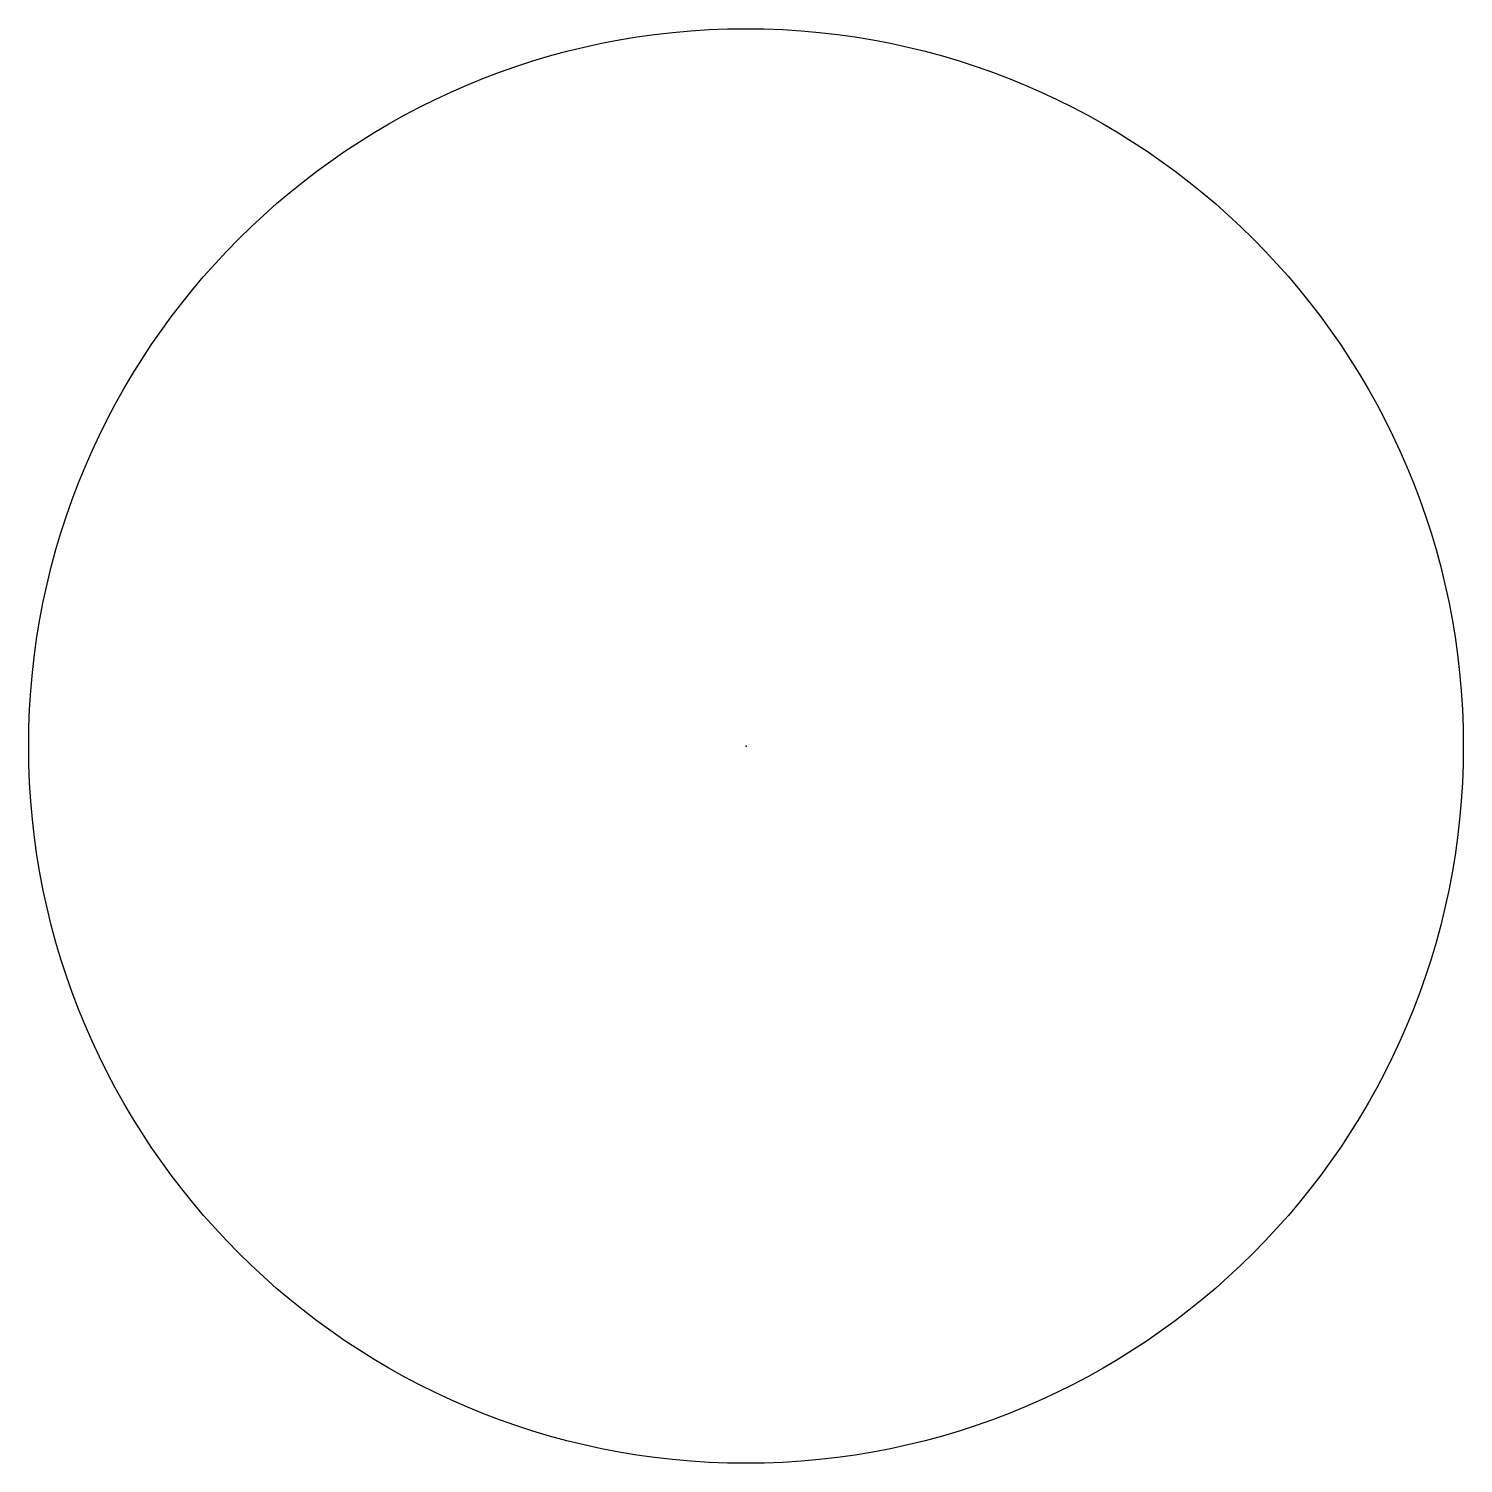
# Model space of a CAD drawing. Header units: metres. Extents: x 334.6 to 342.6, y 89.01 to 97.01.
import ezdxf

# ---------------------------------------------------------------- set-up
doc = ezdxf.new("R2010")
doc.units = ezdxf.units.M
doc.header["$MEASUREMENT"] = 0
doc.layers.add('BANGUNAN', color=7, linetype='CONTINUOUS')

msp = doc.modelspace()

# ---------------------------------------------------------------- linework, layer by layer
at = {"layer": 'BANGUNAN', "color": 14, "linetype": 'Continuous'}
msp.add_circle((338.5972, 93.0144), 4, dxfattribs=at)
at = {"layer": 'BANGUNAN', "color": 17, "linetype": 'Continuous'}
msp.add_point((338.5972, 93.0144), dxfattribs=at)

doc.saveas('drawing.dxf')
